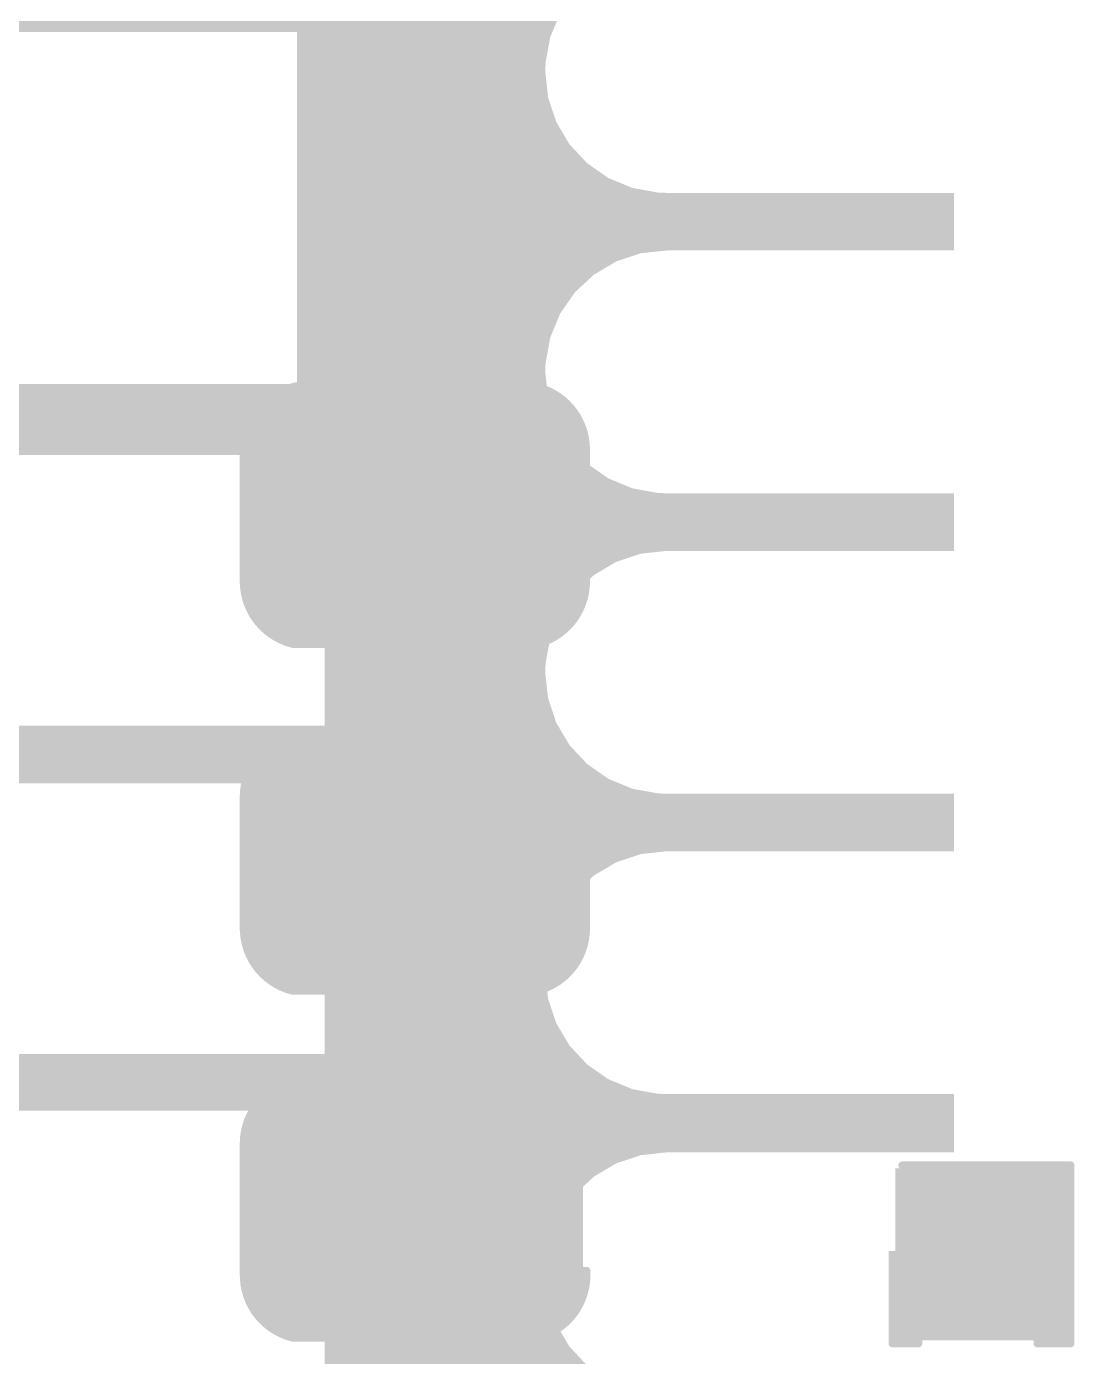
# Model space of a CAD drawing. Extents: x 0 to 3.48, y -0.08 to 2.34.
# Drawn here: x 1.6674 to 1.8185, y 1.6616 to 1.8533 of the extents above; entities that cross this region are included whole.
import ezdxf

# ---------------------------------------------------------------- set-up
doc = ezdxf.new("R2010")
doc.units = 0
doc.layers.add('GBS', color=7, linetype='Continuous')
doc.layers.add('GTO', color=7, linetype='Continuous')

msp = doc.modelspace()

# ---------------------------------------------------------------- linework, layer by layer
at = {"layer": 'GBS'}
for points in [[(1.70463, 1.80156), (1.70545, 1.80181), (1.74217, 1.80156), (1.74135, 1.80181)], [(1.70545, 1.80181), (1.70629, 1.802), (1.74135, 1.80181), (1.74051, 1.802)], [(1.70629, 1.802), (1.70714, 1.80211), (1.74051, 1.802), (1.73966, 1.80211)], [(1.70714, 1.80211), (1.708, 1.80215), (1.73966, 1.80211), (1.7388, 1.80215)], [(1.70104, 1.79927), (1.70167, 1.79984), (1.74577, 1.79927), (1.74513, 1.79984)], [(1.70167, 1.79985), (1.70235, 1.80037), (1.74513, 1.79985), (1.74445, 1.80037)], [(1.70167, 1.79984), (1.70167, 1.79985), (1.74513, 1.79984), (1.74513, 1.79985)], [(1.70235, 1.80037), (1.70308, 1.80083), (1.74445, 1.80037), (1.74373, 1.80083)], [(1.70308, 1.80083), (1.70384, 1.80123), (1.74373, 1.80083), (1.74297, 1.80123)], [(1.70384, 1.80123), (1.70463, 1.80156), (1.74296, 1.80123), (1.74217, 1.80156)], [(1.70384, 1.80123), (1.70384, 1.80123), (1.74297, 1.80123), (1.74296, 1.80123)], [(1.69947, 1.79723), (1.69993, 1.79795), (1.74733, 1.79723), (1.74687, 1.79795)], [(1.69993, 1.79795), (1.70046, 1.79863), (1.74687, 1.79795), (1.74635, 1.79863)], [(1.70046, 1.79863), (1.70104, 1.79926), (1.74635, 1.79863), (1.74577, 1.79926)], [(1.70104, 1.79926), (1.70104, 1.79927), (1.74577, 1.79926), (1.74577, 1.79927)], [(1.69875, 1.79567), (1.69907, 1.79646), (1.74806, 1.79567), (1.74773, 1.79646)], [(1.69908, 1.79646), (1.69947, 1.79722), (1.74773, 1.79646), (1.74733, 1.79722)], [(1.69947, 1.79722), (1.69947, 1.79723), (1.74733, 1.79722), (1.74733, 1.79723)], [(1.6983, 1.79401), (1.69849, 1.79485), (1.7485, 1.79401), (1.74832, 1.79485)], [(1.69849, 1.79485), (1.69875, 1.79567), (1.74832, 1.79485), (1.74806, 1.79567)], [(1.69815, 1.7923), (1.69819, 1.79316), (1.74865, 1.7923), (1.74861, 1.79316)], [(1.69815, 1.7733), (1.69815, 1.7923), (1.74865, 1.7733), (1.74865, 1.7923)], [(1.69819, 1.79316), (1.6983, 1.79401), (1.74861, 1.79316), (1.7485, 1.79401)], [(1.69816, 1.77293), (1.69815, 1.7733), (1.74864, 1.77293), (1.74865, 1.7733)], [(1.6982, 1.77244), (1.69816, 1.77293), (1.74861, 1.77244), (1.74864, 1.77293)], [(1.69823, 1.77208), (1.6982, 1.77244), (1.74857, 1.77208), (1.74861, 1.77244)], [(1.69831, 1.77159), (1.69823, 1.77208), (1.7485, 1.77159), (1.74857, 1.77208)], [(1.69837, 1.77123), (1.69831, 1.77159), (1.74842, 1.77123), (1.7485, 1.77159)], [(1.6985, 1.77075), (1.69837, 1.77123), (1.74832, 1.77075), (1.74842, 1.77123)], [(1.69859, 1.7704), (1.6985, 1.77075), (1.74821, 1.7704), (1.74832, 1.77075)], [(1.69875, 1.76993), (1.69859, 1.7704), (1.74806, 1.76993), (1.74821, 1.7704)], [(1.69907, 1.76914), (1.69875, 1.76993), (1.74773, 1.76914), (1.74806, 1.76993)], [(1.69947, 1.76838), (1.69908, 1.76914), (1.74733, 1.76838), (1.74773, 1.76914)], [(1.69947, 1.76837), (1.69947, 1.76838), (1.74733, 1.76837), (1.74733, 1.76838)], [(1.69993, 1.76765), (1.69947, 1.76837), (1.74687, 1.76765), (1.74733, 1.76837)], [(1.70046, 1.76697), (1.69993, 1.76765), (1.74635, 1.76697), (1.74687, 1.76765)], [(1.70104, 1.76634), (1.70046, 1.76697), (1.74577, 1.76634), (1.74635, 1.76697)], [(1.70104, 1.76633), (1.70104, 1.76634), (1.74577, 1.76633), (1.74577, 1.76634)], [(1.70167, 1.76576), (1.70104, 1.76633), (1.74513, 1.76576), (1.74577, 1.76633)], [(1.70167, 1.76575), (1.70167, 1.76576), (1.74513, 1.76575), (1.74513, 1.76576)], [(1.70235, 1.76523), (1.70167, 1.76575), (1.74445, 1.76523), (1.74513, 1.76575)], [(1.70308, 1.76477), (1.70235, 1.76523), (1.74373, 1.76477), (1.74445, 1.76523)], [(1.70384, 1.76437), (1.70308, 1.76477), (1.74297, 1.76437), (1.74373, 1.76477)], [(1.70463, 1.76404), (1.70384, 1.76437), (1.74217, 1.76404), (1.74296, 1.76437)], [(1.70384, 1.76437), (1.70384, 1.76437), (1.74296, 1.76437), (1.74297, 1.76437)], [(1.70545, 1.76379), (1.70463, 1.76404), (1.74135, 1.76379), (1.74217, 1.76404)], [(1.70581, 1.76371), (1.70545, 1.76379), (1.74099, 1.76371), (1.74135, 1.76379)], [(1.70167, 1.74985), (1.70235, 1.75037), (1.74513, 1.74985), (1.74445, 1.75037)], [(1.70235, 1.75037), (1.70308, 1.75083), (1.74445, 1.75037), (1.74373, 1.75083)], [(1.70308, 1.75083), (1.70384, 1.75123), (1.74373, 1.75083), (1.74297, 1.75123)], [(1.70384, 1.75123), (1.70463, 1.75156), (1.74296, 1.75123), (1.74217, 1.75156)], [(1.70384, 1.75123), (1.70384, 1.75123), (1.74297, 1.75123), (1.74296, 1.75123)], [(1.70463, 1.75156), (1.70545, 1.75181), (1.74217, 1.75156), (1.74135, 1.75181)], [(1.70545, 1.75181), (1.70581, 1.75189), (1.74135, 1.75181), (1.74099, 1.75189)], [(1.69993, 1.74795), (1.70046, 1.74863), (1.74687, 1.74795), (1.74635, 1.74863)], [(1.70046, 1.74863), (1.70104, 1.74926), (1.74635, 1.74863), (1.74577, 1.74926)], [(1.70104, 1.74927), (1.70167, 1.74984), (1.74577, 1.74927), (1.74513, 1.74984)], [(1.70104, 1.74926), (1.70104, 1.74927), (1.74577, 1.74926), (1.74577, 1.74927)], [(1.70167, 1.74984), (1.70167, 1.74985), (1.74513, 1.74984), (1.74513, 1.74985)], [(1.69875, 1.74567), (1.69907, 1.74646), (1.74806, 1.74567), (1.74773, 1.74646)], [(1.69908, 1.74646), (1.69947, 1.74722), (1.74773, 1.74646), (1.74733, 1.74722)], [(1.69947, 1.74723), (1.69993, 1.74795), (1.74733, 1.74723), (1.74687, 1.74795)], [(1.69947, 1.74722), (1.69947, 1.74723), (1.74733, 1.74722), (1.74733, 1.74723)], [(1.6983, 1.74401), (1.69849, 1.74485), (1.7485, 1.74401), (1.74832, 1.74485)], [(1.69849, 1.74485), (1.69875, 1.74567), (1.74832, 1.74485), (1.74806, 1.74567)], [(1.69815, 1.7423), (1.69819, 1.74316), (1.74865, 1.7423), (1.74861, 1.74316)], [(1.69819, 1.74316), (1.6983, 1.74401), (1.74861, 1.74316), (1.7485, 1.74401)], [(1.69815, 1.7233), (1.69815, 1.7423), (1.74865, 1.7233), (1.74865, 1.7423)], [(1.69816, 1.72293), (1.69815, 1.7233), (1.74864, 1.72293), (1.74865, 1.7233)], [(1.6982, 1.72244), (1.69816, 1.72293), (1.74861, 1.72244), (1.74864, 1.72293)], [(1.69823, 1.72208), (1.6982, 1.72244), (1.74857, 1.72208), (1.74861, 1.72244)], [(1.69831, 1.72159), (1.69823, 1.72208), (1.7485, 1.72159), (1.74857, 1.72208)], [(1.69837, 1.72123), (1.69831, 1.72159), (1.74842, 1.72123), (1.7485, 1.72159)], [(1.6985, 1.72075), (1.69837, 1.72123), (1.74832, 1.72075), (1.74842, 1.72123)], [(1.69859, 1.7204), (1.6985, 1.72075), (1.74821, 1.7204), (1.74832, 1.72075)], [(1.69875, 1.71993), (1.69859, 1.7204), (1.74806, 1.71993), (1.74821, 1.7204)], [(1.69907, 1.71914), (1.69875, 1.71993), (1.74773, 1.71914), (1.74806, 1.71993)], [(1.69947, 1.71838), (1.69908, 1.71914), (1.74733, 1.71838), (1.74773, 1.71914)], [(1.69947, 1.71837), (1.69947, 1.71838), (1.74733, 1.71837), (1.74733, 1.71838)], [(1.69993, 1.71765), (1.69947, 1.71837), (1.74687, 1.71765), (1.74733, 1.71837)], [(1.70046, 1.71697), (1.69993, 1.71765), (1.74635, 1.71697), (1.74687, 1.71765)], [(1.70104, 1.71634), (1.70046, 1.71697), (1.74577, 1.71634), (1.74635, 1.71697)], [(1.70104, 1.71633), (1.70104, 1.71634), (1.74577, 1.71633), (1.74577, 1.71634)], [(1.70167, 1.71576), (1.70104, 1.71633), (1.74513, 1.71576), (1.74577, 1.71633)], [(1.70167, 1.71575), (1.70167, 1.71576), (1.74513, 1.71575), (1.74513, 1.71576)], [(1.70235, 1.71523), (1.70167, 1.71575), (1.74445, 1.71523), (1.74513, 1.71575)], [(1.70308, 1.71477), (1.70235, 1.71523), (1.74373, 1.71477), (1.74445, 1.71523)], [(1.70384, 1.71437), (1.70308, 1.71477), (1.74297, 1.71437), (1.74373, 1.71477)], [(1.70463, 1.71404), (1.70384, 1.71437), (1.74217, 1.71404), (1.74296, 1.71437)], [(1.70384, 1.71437), (1.70384, 1.71437), (1.74296, 1.71437), (1.74297, 1.71437)], [(1.70545, 1.71379), (1.70463, 1.71404), (1.74135, 1.71379), (1.74217, 1.71404)], [(1.70581, 1.71371), (1.70545, 1.71379), (1.74099, 1.71371), (1.74135, 1.71379)], [(1.70167, 1.69985), (1.70235, 1.70037), (1.74513, 1.69985), (1.74445, 1.70037)], [(1.70235, 1.70037), (1.70308, 1.70083), (1.74445, 1.70037), (1.74373, 1.70083)], [(1.70308, 1.70083), (1.70384, 1.70123), (1.74373, 1.70083), (1.74297, 1.70123)], [(1.70384, 1.70123), (1.70463, 1.70156), (1.74296, 1.70123), (1.74217, 1.70156)], [(1.70384, 1.70123), (1.70384, 1.70123), (1.74297, 1.70123), (1.74296, 1.70123)], [(1.70463, 1.70156), (1.70545, 1.70181), (1.74217, 1.70156), (1.74135, 1.70181)], [(1.70545, 1.70181), (1.70581, 1.70189), (1.74135, 1.70181), (1.74099, 1.70189)], [(1.69993, 1.69795), (1.70046, 1.69863), (1.74687, 1.69795), (1.74635, 1.69863)], [(1.70046, 1.69863), (1.70104, 1.69926), (1.74635, 1.69863), (1.74577, 1.69926)], [(1.70104, 1.69927), (1.70167, 1.69984), (1.74577, 1.69927), (1.74513, 1.69984)], [(1.70104, 1.69926), (1.70104, 1.69927), (1.74577, 1.69926), (1.74577, 1.69927)], [(1.70167, 1.69984), (1.70167, 1.69985), (1.74513, 1.69984), (1.74513, 1.69985)], [(1.69875, 1.69567), (1.69907, 1.69646), (1.74806, 1.69567), (1.74773, 1.69646)], [(1.69908, 1.69646), (1.69947, 1.69722), (1.74773, 1.69646), (1.74733, 1.69722)], [(1.69947, 1.69723), (1.69993, 1.69795), (1.74733, 1.69723), (1.74687, 1.69795)], [(1.69947, 1.69722), (1.69947, 1.69723), (1.74733, 1.69722), (1.74733, 1.69723)], [(1.6983, 1.69401), (1.69849, 1.69485), (1.7485, 1.69401), (1.74832, 1.69485)], [(1.69849, 1.69485), (1.69875, 1.69567), (1.74832, 1.69485), (1.74806, 1.69567)], [(1.69815, 1.6923), (1.69819, 1.69316), (1.74865, 1.6923), (1.74861, 1.69316)], [(1.69819, 1.69316), (1.6983, 1.69401), (1.74861, 1.69316), (1.7485, 1.69401)], [(1.69815, 1.69073), (1.69815, 1.6923), (1.74865, 1.69073), (1.74865, 1.6923)], [(1.69815, 1.69072), (1.69815, 1.69073), (1.74865, 1.69072), (1.74865, 1.69073)], [(1.69815, 1.69071), (1.69815, 1.69072), (1.74765, 1.69071), (1.74766, 1.69072)], [(1.69815, 1.69072), (1.69815, 1.69072), (1.74766, 1.69072), (1.74865, 1.69072)], [(1.69815, 1.67466), (1.69815, 1.69071), (1.74765, 1.67466), (1.74765, 1.69071)], [(1.7927, 1.6768), (1.7927, 1.6887), (1.8185, 1.6768), (1.8185, 1.6887)], [(1.79313, 1.6892), (1.79314, 1.68923), (1.8185, 1.6892), (1.81849, 1.68923)], [(1.79313, 1.68918), (1.79313, 1.6892), (1.8185, 1.68918), (1.8185, 1.6892)], [(1.79313, 1.68915), (1.79313, 1.68918), (1.8185, 1.68915), (1.8185, 1.68918)], [(1.79313, 1.68914), (1.79313, 1.68915), (1.8185, 1.68914), (1.8185, 1.68915)], [(1.79313, 1.6891), (1.79313, 1.68914), (1.8185, 1.6891), (1.8185, 1.68914)], [(1.79313, 1.68905), (1.79313, 1.6891), (1.8185, 1.68905), (1.8185, 1.6891)], [(1.79314, 1.689), (1.79313, 1.68905), (1.8185, 1.689), (1.8185, 1.68905)], [(1.79314, 1.68925), (1.79315, 1.68928), (1.81849, 1.68925), (1.81848, 1.68928)], [(1.79314, 1.68923), (1.79314, 1.68925), (1.81849, 1.68923), (1.81849, 1.68925)], [(1.79315, 1.68895), (1.79314, 1.689), (1.8185, 1.68895), (1.8185, 1.689)], [(1.79315, 1.68928), (1.79316, 1.6893), (1.81848, 1.68928), (1.81848, 1.6893)], [(1.79317, 1.6889), (1.79315, 1.68895), (1.8185, 1.6889), (1.8185, 1.68895)], [(1.79316, 1.6893), (1.79317, 1.68933), (1.81848, 1.6893), (1.81847, 1.68933)], [(1.79317, 1.68935), (1.79319, 1.68937), (1.81846, 1.68935), (1.81845, 1.68937)], [(1.79317, 1.68933), (1.79317, 1.68935), (1.81847, 1.68933), (1.81846, 1.68935)], [(1.79319, 1.68885), (1.79317, 1.6889), (1.8185, 1.68885), (1.8185, 1.6889)], [(1.79319, 1.68937), (1.7932, 1.68939), (1.81845, 1.68937), (1.81844, 1.68939)], [(1.79321, 1.68881), (1.79319, 1.68885), (1.8185, 1.68881), (1.8185, 1.68885)], [(1.7932, 1.68939), (1.79321, 1.68942), (1.81844, 1.68939), (1.81843, 1.68942)], [(1.79321, 1.68942), (1.79322, 1.68944), (1.81843, 1.68942), (1.81842, 1.68944)], [(1.79324, 1.68877), (1.79321, 1.68881), (1.8185, 1.68877), (1.8185, 1.68881)], [(1.79322, 1.68944), (1.79324, 1.68946), (1.81842, 1.68944), (1.8184, 1.68946)], [(1.79323, 1.6887), (1.79324, 1.68871), (1.8185, 1.6887), (1.8185, 1.68871)], [(1.79324, 1.68946), (1.79325, 1.68948), (1.8184, 1.68946), (1.81839, 1.68948)], [(1.79324, 1.68876), (1.79324, 1.68877), (1.8185, 1.68876), (1.8185, 1.68877)], [(1.79324, 1.68871), (1.79324, 1.68876), (1.8185, 1.68871), (1.8185, 1.68876)], [(1.79325, 1.68948), (1.79327, 1.6895), (1.81839, 1.68948), (1.81837, 1.6895)], [(1.79327, 1.6895), (1.79328, 1.68952), (1.81837, 1.6895), (1.81836, 1.68952)], [(1.79328, 1.68952), (1.7933, 1.68953), (1.81836, 1.68952), (1.81834, 1.68953)], [(1.7933, 1.68953), (1.79332, 1.68955), (1.81834, 1.68953), (1.81832, 1.68955)], [(1.79332, 1.68955), (1.79334, 1.68957), (1.81832, 1.68955), (1.8183, 1.68957)], [(1.79334, 1.68957), (1.79336, 1.68958), (1.8183, 1.68957), (1.81828, 1.68958)], [(1.79336, 1.68958), (1.79338, 1.6896), (1.81828, 1.68958), (1.81826, 1.6896)], [(1.79338, 1.6896), (1.7934, 1.68961), (1.81826, 1.6896), (1.81824, 1.68961)], [(1.7934, 1.68961), (1.79342, 1.68962), (1.81824, 1.68961), (1.81822, 1.68962)], [(1.79342, 1.68962), (1.79345, 1.68964), (1.81822, 1.68962), (1.8182, 1.68964)], [(1.79345, 1.68964), (1.79347, 1.68965), (1.8182, 1.68964), (1.81818, 1.68965)], [(1.79347, 1.68965), (1.79349, 1.68966), (1.81818, 1.68965), (1.81815, 1.68966)], [(1.79349, 1.68966), (1.79351, 1.68967), (1.81815, 1.68966), (1.81813, 1.68967)], [(1.79351, 1.68967), (1.79354, 1.68967), (1.81813, 1.68967), (1.8181, 1.68967)], [(1.79354, 1.68967), (1.79356, 1.68968), (1.8181, 1.68967), (1.81809, 1.68968)], [(1.79356, 1.68968), (1.79359, 1.68969), (1.81809, 1.68968), (1.81805, 1.68969)], [(1.79359, 1.68969), (1.79361, 1.68969), (1.81805, 1.68969), (1.81804, 1.68969)], [(1.79361, 1.68969), (1.79364, 1.6897), (1.81804, 1.68969), (1.818, 1.6897)], [(1.79364, 1.6897), (1.79366, 1.6897), (1.818, 1.6897), (1.81799, 1.6897)], [(1.79366, 1.6897), (1.79369, 1.6897), (1.81799, 1.6897), (1.81795, 1.6897)], [(1.79369, 1.6897), (1.79372, 1.6897), (1.81795, 1.6897), (1.81794, 1.6897)], [(1.7917, 1.6639), (1.7917, 1.67679), (1.8185, 1.6639), (1.8185, 1.67679)], [(1.79269, 1.67679), (1.7927, 1.6768), (1.8185, 1.67679), (1.8185, 1.6768)], [(1.69815, 1.67456), (1.69815, 1.67466), (1.74767, 1.67456), (1.74765, 1.67466)], [(1.69815, 1.6745), (1.69815, 1.67456), (1.74767, 1.6745), (1.74767, 1.67456)], [(1.69815, 1.67449), (1.69815, 1.6745), (1.74768, 1.67449), (1.74767, 1.6745)], [(1.69815, 1.67448), (1.69815, 1.67449), (1.74828, 1.67448), (1.74823, 1.67449)], [(1.69815, 1.67447), (1.69815, 1.67448), (1.74832, 1.67447), (1.74828, 1.67448)], [(1.69815, 1.67445), (1.69815, 1.67447), (1.74837, 1.67445), (1.74832, 1.67447)], [(1.69815, 1.67443), (1.69815, 1.67445), (1.74841, 1.67443), (1.74837, 1.67445)], [(1.69815, 1.6744), (1.69815, 1.67443), (1.74845, 1.6744), (1.74841, 1.67443)], [(1.69815, 1.67437), (1.69815, 1.6744), (1.74849, 1.67437), (1.74845, 1.6744)], [(1.69815, 1.67434), (1.69815, 1.67437), (1.74853, 1.67434), (1.74849, 1.67437)], [(1.69815, 1.6743), (1.69815, 1.67434), (1.74856, 1.6743), (1.74853, 1.67434)], [(1.69815, 1.67427), (1.69815, 1.6743), (1.74859, 1.67427), (1.74856, 1.6743)], [(1.69815, 1.67422), (1.69815, 1.67427), (1.74862, 1.67422), (1.74859, 1.67427)], [(1.69815, 1.67418), (1.69815, 1.67422), (1.74865, 1.67418), (1.74862, 1.67422)], [(1.69815, 1.67414), (1.69815, 1.67418), (1.74866, 1.67414), (1.74865, 1.67418)], [(1.69815, 1.67409), (1.69815, 1.67414), (1.74868, 1.67409), (1.74866, 1.67414)], [(1.69815, 1.67404), (1.69815, 1.67409), (1.74869, 1.67404), (1.74868, 1.67409)], [(1.69815, 1.67399), (1.69815, 1.67404), (1.7487, 1.67399), (1.74869, 1.67404)], [(1.69815, 1.67397), (1.69815, 1.67399), (1.7487, 1.67397), (1.7487, 1.67399)], [(1.69815, 1.67328), (1.69815, 1.67397), (1.74872, 1.67328), (1.7487, 1.67397)], [(1.74768, 1.67449), (1.74804, 1.6745), (1.74823, 1.67449), (1.74818, 1.6745)], [(1.74804, 1.6745), (1.74813, 1.6745), (1.74818, 1.6745), (1.74813, 1.6745)], [(1.69816, 1.67311), (1.69815, 1.67328), (1.74872, 1.67311), (1.74872, 1.67328)], [(1.69816, 1.67292), (1.69816, 1.67311), (1.74871, 1.67292), (1.74872, 1.67311)], [(1.69822, 1.67225), (1.69816, 1.67292), (1.74866, 1.67225), (1.74871, 1.67292)], [(1.69823, 1.67206), (1.69822, 1.67225), (1.74863, 1.67206), (1.74866, 1.67225)], [(1.69834, 1.6714), (1.69823, 1.67206), (1.74853, 1.6714), (1.74863, 1.67206)], [(1.69838, 1.67121), (1.69834, 1.6714), (1.74848, 1.67121), (1.74853, 1.6714)], [(1.69855, 1.67056), (1.69838, 1.67121), (1.74832, 1.67056), (1.74848, 1.67121)], [(1.69859, 1.67038), (1.69855, 1.67056), (1.74826, 1.67038), (1.74832, 1.67056)], [(1.69875, 1.66993), (1.69859, 1.67038), (1.74811, 1.66993), (1.74826, 1.67038)], [(1.69882, 1.66974), (1.69875, 1.66993), (1.74804, 1.66974), (1.74811, 1.66993)], [(1.69907, 1.66914), (1.69882, 1.66974), (1.74778, 1.66914), (1.74804, 1.66974)], [(1.69917, 1.66895), (1.69907, 1.66914), (1.7477, 1.66895), (1.74778, 1.66914)], [(1.69947, 1.66838), (1.69917, 1.66895), (1.74738, 1.66838), (1.7477, 1.66895)], [(1.69959, 1.6682), (1.69947, 1.66838), (1.74728, 1.6682), (1.74738, 1.66838)], [(1.69993, 1.66765), (1.69959, 1.6682), (1.74691, 1.66765), (1.74728, 1.6682)], [(1.70006, 1.66748), (1.69993, 1.66765), (1.7468, 1.66748), (1.74691, 1.66765)], [(1.70046, 1.66697), (1.70006, 1.66748), (1.74639, 1.66697), (1.7468, 1.66748)], [(1.7006, 1.66681), (1.70046, 1.66697), (1.74626, 1.66681), (1.74639, 1.66697)], [(1.70104, 1.66634), (1.7006, 1.66681), (1.74581, 1.66634), (1.74626, 1.66681)], [(1.7012, 1.66619), (1.70104, 1.66634), (1.74566, 1.66619), (1.74581, 1.66634)], [(1.70167, 1.66576), (1.7012, 1.66619), (1.74517, 1.66576), (1.74566, 1.66619)], [(1.70185, 1.66562), (1.70167, 1.66576), (1.74501, 1.66562), (1.74517, 1.66576)], [(1.70235, 1.66523), (1.70185, 1.66562), (1.74448, 1.66523), (1.74501, 1.66562)], [(1.70254, 1.66511), (1.70235, 1.66523), (1.74432, 1.66511), (1.74448, 1.66523)], [(1.70308, 1.66477), (1.70254, 1.66511), (1.74376, 1.66477), (1.74432, 1.66511)], [(1.70328, 1.66466), (1.70308, 1.66477), (1.74358, 1.66466), (1.74376, 1.66477)], [(1.70384, 1.66437), (1.70328, 1.66466), (1.74299, 1.66437), (1.74358, 1.66466)], [(1.70406, 1.66428), (1.70384, 1.66437), (1.7428, 1.66428), (1.74299, 1.66437)], [(1.70463, 1.66404), (1.70406, 1.66428), (1.74219, 1.66404), (1.7428, 1.66428)], [(1.70486, 1.66397), (1.70463, 1.66404), (1.742, 1.66397), (1.74219, 1.66404)], [(1.70545, 1.66379), (1.70486, 1.66397), (1.74136, 1.66379), (1.742, 1.66397)], [(1.7057, 1.66373), (1.70545, 1.66379), (1.74117, 1.66373), (1.74136, 1.66379)], [(1.70581, 1.66371), (1.7057, 1.66373), (1.74104, 1.66371), (1.74117, 1.66373)], [(1.7917, 1.66389), (1.7917, 1.6639), (1.79656, 1.66389), (1.79657, 1.6639)], [(1.7917, 1.6639), (1.7917, 1.6639), (1.79657, 1.6639), (1.8126, 1.6639)], [(1.7917, 1.66346), (1.7917, 1.66389), (1.79656, 1.66346), (1.79656, 1.66389)], [(1.8126, 1.66389), (1.8126, 1.6639), (1.8185, 1.66389), (1.8185, 1.6639)], [(1.81261, 1.66346), (1.8126, 1.66389), (1.8185, 1.66346), (1.8185, 1.66389)], [(1.7917, 1.66341), (1.7917, 1.66346), (1.79656, 1.66341), (1.79656, 1.66346)], [(1.79171, 1.66337), (1.7917, 1.66341), (1.79656, 1.66337), (1.79656, 1.66341)], [(1.79171, 1.66336), (1.79171, 1.66337), (1.79656, 1.66336), (1.79656, 1.66337)], [(1.79172, 1.66332), (1.79171, 1.66336), (1.79654, 1.66332), (1.79656, 1.66336)], [(1.79174, 1.66327), (1.79172, 1.66332), (1.79653, 1.66327), (1.79654, 1.66332)], [(1.79175, 1.66323), (1.79174, 1.66327), (1.79651, 1.66323), (1.79653, 1.66327)], [(1.79176, 1.66322), (1.79175, 1.66323), (1.79651, 1.66322), (1.79651, 1.66323)], [(1.79178, 1.66318), (1.79176, 1.66322), (1.79649, 1.66318), (1.79651, 1.66322)], [(1.7918, 1.66314), (1.79178, 1.66318), (1.79646, 1.66314), (1.79649, 1.66318)], [(1.79183, 1.6631), (1.7918, 1.66314), (1.79643, 1.6631), (1.79646, 1.66314)], [(1.79187, 1.66307), (1.79183, 1.6631), (1.7964, 1.66307), (1.79643, 1.6631)], [(1.79187, 1.66306), (1.79187, 1.66307), (1.7964, 1.66306), (1.7964, 1.66307)], [(1.7919, 1.66303), (1.79187, 1.66306), (1.79636, 1.66303), (1.7964, 1.66306)], [(1.79194, 1.663), (1.7919, 1.66303), (1.79632, 1.663), (1.79636, 1.66303)], [(1.79198, 1.66298), (1.79194, 1.663), (1.79628, 1.66298), (1.79632, 1.663)], [(1.79203, 1.66295), (1.79198, 1.66298), (1.79624, 1.66295), (1.79628, 1.66298)], [(1.79207, 1.66293), (1.79203, 1.66295), (1.79619, 1.66293), (1.79624, 1.66295)], [(1.79212, 1.66292), (1.79207, 1.66293), (1.79615, 1.66292), (1.79619, 1.66293)], [(1.79217, 1.66291), (1.79212, 1.66292), (1.7961, 1.66291), (1.79615, 1.66292)], [(1.79222, 1.6629), (1.79217, 1.66291), (1.79605, 1.6629), (1.7961, 1.66291)], [(1.79226, 1.6629), (1.79222, 1.6629), (1.796, 1.6629), (1.79605, 1.6629)], [(1.81261, 1.66341), (1.81261, 1.66346), (1.8185, 1.66341), (1.8185, 1.66346)], [(1.81261, 1.66337), (1.81261, 1.66341), (1.81849, 1.66337), (1.8185, 1.66341)], [(1.81261, 1.66336), (1.81261, 1.66337), (1.81849, 1.66336), (1.81849, 1.66337)], [(1.81262, 1.66332), (1.81261, 1.66336), (1.81848, 1.66332), (1.81849, 1.66336)], [(1.81264, 1.66327), (1.81262, 1.66332), (1.81847, 1.66327), (1.81848, 1.66332)], [(1.81266, 1.66323), (1.81264, 1.66327), (1.81845, 1.66323), (1.81847, 1.66327)], [(1.81266, 1.66322), (1.81266, 1.66323), (1.81845, 1.66322), (1.81845, 1.66323)], [(1.81268, 1.66318), (1.81266, 1.66322), (1.81843, 1.66318), (1.81845, 1.66322)], [(1.81271, 1.66314), (1.81268, 1.66318), (1.8184, 1.66314), (1.81843, 1.66318)], [(1.81274, 1.6631), (1.81271, 1.66314), (1.81837, 1.6631), (1.8184, 1.66314)], [(1.81277, 1.66307), (1.81274, 1.6631), (1.81834, 1.66307), (1.81837, 1.6631)], [(1.81277, 1.66306), (1.81277, 1.66307), (1.81834, 1.66306), (1.81834, 1.66307)], [(1.81281, 1.66303), (1.81277, 1.66306), (1.8183, 1.66303), (1.81834, 1.66306)], [(1.81284, 1.663), (1.81281, 1.66303), (1.81826, 1.663), (1.8183, 1.66303)], [(1.81289, 1.66298), (1.81285, 1.663), (1.81822, 1.66298), (1.81826, 1.663)], [(1.81293, 1.66295), (1.81289, 1.66298), (1.81818, 1.66295), (1.81822, 1.66298)], [(1.81297, 1.66293), (1.81293, 1.66295), (1.81813, 1.66293), (1.81818, 1.66295)], [(1.81302, 1.66292), (1.81298, 1.66293), (1.81809, 1.66292), (1.81813, 1.66293)], [(1.81307, 1.66291), (1.81302, 1.66292), (1.81804, 1.66291), (1.81808, 1.66292)], [(1.81302, 1.66292), (1.81302, 1.66292), (1.81808, 1.66292), (1.81809, 1.66292)], [(1.81312, 1.6629), (1.81307, 1.66291), (1.81799, 1.6629), (1.81804, 1.66291)], [(1.81317, 1.6629), (1.81312, 1.6629), (1.81794, 1.6629), (1.81799, 1.6629)]]:
    msp.add_solid(points, dxfattribs=at)
at = {"layer": 'GTO'}
for points in [[(1.15815, 1.85248), (1.15762, 1.85406), (1.74322, 1.85248), (1.74388, 1.85406)], [(1.7064, 1.85247), (1.70639, 1.85248), (1.74321, 1.85247), (1.74322, 1.85248)], [(1.7064, 1.85176), (1.7064, 1.85247), (1.74292, 1.85176), (1.74321, 1.85247)], [(1.7064, 1.84808), (1.7064, 1.85176), (1.74225, 1.84808), (1.74292, 1.85176)], [(1.7064, 1.8468), (1.7064, 1.84808), (1.7422, 1.8468), (1.74225, 1.84808)], [(1.7064, 1.84309), (1.7064, 1.8468), (1.7426, 1.84309), (1.7422, 1.8468)], [(1.7064, 1.83954), (1.7064, 1.84309), (1.74378, 1.83954), (1.7426, 1.84309)], [(1.7064, 1.83632), (1.7064, 1.83954), (1.74568, 1.83632), (1.74378, 1.83954)], [(1.7064, 1.83359), (1.7064, 1.83632), (1.74823, 1.83359), (1.74568, 1.83632)], [(1.7064, 1.83145), (1.7064, 1.83359), (1.75129, 1.83145), (1.74823, 1.83359)], [(1.7064, 1.83002), (1.7064, 1.83145), (1.75474, 1.83002), (1.75129, 1.83145)], [(1.7064, 1.82935), (1.7064, 1.83002), (1.75842, 1.82935), (1.75474, 1.83002)], [(1.7064, 1.8293), (1.7064, 1.82935), (1.7597, 1.8293), (1.75842, 1.82935)], [(1.7064, 1.821), (1.7064, 1.8293), (1.80115, 1.821), (1.80115, 1.8293)], [(1.7064, 1.8293), (1.7064, 1.8293), (1.80115, 1.8293), (1.7597, 1.8293)], [(1.7064, 1.8206), (1.7064, 1.821), (1.75599, 1.8206), (1.7597, 1.821)], [(1.7064, 1.81942), (1.7064, 1.8206), (1.75244, 1.81942), (1.75599, 1.8206)], [(1.7064, 1.81752), (1.7064, 1.81942), (1.74923, 1.81752), (1.75244, 1.81942)], [(1.7064, 1.81498), (1.7064, 1.81752), (1.74649, 1.81498), (1.74923, 1.81752)], [(1.7064, 1.81191), (1.7064, 1.81498), (1.74435, 1.81191), (1.74649, 1.81498)], [(1.7064, 1.80846), (1.7064, 1.81191), (1.74292, 1.80846), (1.74435, 1.81191)], [(1.7064, 1.80478), (1.7064, 1.80846), (1.74225, 1.80478), (1.74292, 1.80846)], [(1.7064, 1.8035), (1.7064, 1.80478), (1.7422, 1.8035), (1.74225, 1.80478)], [(1.7064, 1.80173), (1.7064, 1.8035), (1.74239, 1.80173), (1.7422, 1.8035)], [(1.15871, 1.79978), (1.15907, 1.80173), (1.7426, 1.79978), (1.74239, 1.80173)], [(1.65919, 1.80173), (1.65919, 1.80173), (1.70639, 1.80173), (1.66741, 1.80173)], [(1.15753, 1.79624), (1.15848, 1.79854), (1.74378, 1.79624), (1.74301, 1.79854)], [(1.15848, 1.79854), (1.15871, 1.79978), (1.74301, 1.79854), (1.7426, 1.79978)], [(1.15705, 1.79509), (1.15753, 1.79624), (1.74446, 1.79509), (1.74378, 1.79624)], [(1.15561, 1.79302), (1.15705, 1.79509), (1.74568, 1.79302), (1.74446, 1.79509)], [(1.15491, 1.79202), (1.15561, 1.79302), (1.74661, 1.79202), (1.74568, 1.79302)], [(1.15435, 1.7915), (1.15491, 1.79202), (1.7471, 1.7915), (1.74661, 1.79202)], [(1.71038, 1.79149), (1.71037, 1.7915), (1.74711, 1.79149), (1.7471, 1.7915)], [(1.71038, 1.79029), (1.71038, 1.79149), (1.74823, 1.79029), (1.74711, 1.79149)], [(1.71038, 1.78815), (1.71038, 1.79029), (1.75129, 1.78815), (1.74823, 1.79029)], [(1.71038, 1.78672), (1.71038, 1.78815), (1.75474, 1.78672), (1.75129, 1.78815)], [(1.71038, 1.78605), (1.71038, 1.78672), (1.75842, 1.78605), (1.75474, 1.78672)], [(1.71038, 1.786), (1.71038, 1.78605), (1.7597, 1.786), (1.75842, 1.78605)], [(1.71038, 1.7777), (1.71038, 1.786), (1.80115, 1.7777), (1.80115, 1.786)], [(1.71038, 1.786), (1.71038, 1.786), (1.80115, 1.786), (1.7597, 1.786)], [(1.71038, 1.7773), (1.71038, 1.7777), (1.75599, 1.7773), (1.7597, 1.7777)], [(1.71038, 1.77612), (1.71038, 1.7773), (1.75244, 1.77612), (1.75599, 1.7773)], [(1.71038, 1.77422), (1.71038, 1.77612), (1.74923, 1.77422), (1.75244, 1.77612)], [(1.71038, 1.77168), (1.71038, 1.77422), (1.74649, 1.77168), (1.74923, 1.77422)], [(1.71038, 1.76861), (1.71038, 1.77168), (1.74435, 1.76861), (1.74649, 1.77168)], [(1.71038, 1.76516), (1.71038, 1.76861), (1.74292, 1.76516), (1.74435, 1.76861)], [(1.71038, 1.76148), (1.71038, 1.76516), (1.74225, 1.76148), (1.74292, 1.76516)], [(1.71038, 1.7602), (1.71038, 1.76148), (1.7422, 1.7602), (1.74225, 1.76148)], [(1.71038, 1.75649), (1.71038, 1.7602), (1.7426, 1.75649), (1.7422, 1.7602)], [(1.71038, 1.75294), (1.71038, 1.75649), (1.74378, 1.75294), (1.7426, 1.75649)], [(1.6356, 1.74972), (1.6356, 1.7525), (1.74568, 1.74972), (1.74404, 1.7525)], [(1.6356, 1.7525), (1.6356, 1.7525), (1.71037, 1.7525), (1.65963, 1.7525)], [(1.71037, 1.7525), (1.71038, 1.75251), (1.74404, 1.7525), (1.74403, 1.75251)], [(1.71038, 1.75251), (1.71038, 1.75294), (1.74403, 1.75251), (1.74378, 1.75294)], [(1.6356, 1.74699), (1.6356, 1.74972), (1.74823, 1.74699), (1.74568, 1.74972)], [(1.6356, 1.74485), (1.6356, 1.74699), (1.75129, 1.74485), (1.74823, 1.74699)], [(1.6356, 1.7442), (1.6356, 1.74485), (1.75286, 1.7442), (1.75129, 1.74485)], [(1.71038, 1.74419), (1.71037, 1.7442), (1.75288, 1.74419), (1.75286, 1.7442)], [(1.71038, 1.74342), (1.71038, 1.74419), (1.75474, 1.74342), (1.75288, 1.74419)], [(1.71038, 1.74275), (1.71038, 1.74342), (1.75842, 1.74275), (1.75474, 1.74342)], [(1.71038, 1.7427), (1.71038, 1.74275), (1.7597, 1.7427), (1.75842, 1.74275)], [(1.71038, 1.7344), (1.71038, 1.7427), (1.80115, 1.7344), (1.80115, 1.7427)], [(1.71038, 1.7427), (1.71038, 1.7427), (1.80115, 1.7427), (1.7597, 1.7427)], [(1.71038, 1.734), (1.71038, 1.7344), (1.75599, 1.734), (1.7597, 1.7344)], [(1.71038, 1.73282), (1.71038, 1.734), (1.75244, 1.73282), (1.75599, 1.734)], [(1.71038, 1.73092), (1.71038, 1.73282), (1.74923, 1.73092), (1.75244, 1.73282)], [(1.71038, 1.72838), (1.71038, 1.73092), (1.74649, 1.72838), (1.74923, 1.73092)], [(1.71038, 1.72531), (1.71038, 1.72838), (1.74435, 1.72531), (1.74649, 1.72838)], [(1.71038, 1.72186), (1.71038, 1.72531), (1.74292, 1.72186), (1.74435, 1.72531)], [(1.71038, 1.71818), (1.71038, 1.72186), (1.74225, 1.71818), (1.74292, 1.72186)], [(1.71038, 1.7169), (1.71038, 1.71818), (1.7422, 1.7169), (1.74225, 1.71818)], [(1.71038, 1.71319), (1.71038, 1.7169), (1.7426, 1.71319), (1.7422, 1.7169)], [(1.71038, 1.70964), (1.71038, 1.71319), (1.74378, 1.70964), (1.7426, 1.71319)], [(1.71038, 1.70642), (1.71038, 1.70964), (1.74568, 1.70642), (1.74378, 1.70964)], [(1.71038, 1.70521), (1.71038, 1.70642), (1.74681, 1.70521), (1.74568, 1.70642)], [(1.15304, 1.70369), (1.15467, 1.7052), (1.74823, 1.70369), (1.74682, 1.7052)], [(1.24187, 1.7052), (1.24187, 1.7052), (1.71037, 1.7052), (1.65963, 1.7052)], [(1.71037, 1.7052), (1.71038, 1.70521), (1.74682, 1.7052), (1.74681, 1.70521)], [(1.14993, 1.70155), (1.15218, 1.70288), (1.75129, 1.70155), (1.74938, 1.70288)], [(1.15218, 1.70288), (1.15304, 1.70369), (1.74938, 1.70288), (1.74823, 1.70369)], [(1.14638, 1.70012), (1.14896, 1.70098), (1.75474, 1.70012), (1.75268, 1.70098)], [(1.14896, 1.70098), (1.14993, 1.70155), (1.75268, 1.70098), (1.75129, 1.70155)], [(1.10825, 1.697), (1.10825, 1.6994), (1.80115, 1.697), (1.80115, 1.6994)], [(1.10825, 1.6994), (1.10825, 1.6994), (1.80115, 1.6994), (1.7597, 1.6994)], [(1.1417, 1.6994), (1.14214, 1.69945), (1.7597, 1.6994), (1.75842, 1.69945)], [(1.14214, 1.69945), (1.14542, 1.6998), (1.75842, 1.69945), (1.75649, 1.6998)], [(1.14542, 1.6998), (1.14638, 1.70012), (1.75649, 1.6998), (1.75474, 1.70012)], [(1.71038, 1.69699), (1.71037, 1.697), (1.80115, 1.69699), (1.80115, 1.697)], [(1.71038, 1.691), (1.71038, 1.69699), (1.80115, 1.691), (1.80115, 1.69699)], [(1.71038, 1.6906), (1.71038, 1.691), (1.75599, 1.6906), (1.7597, 1.691)], [(1.71038, 1.68942), (1.71038, 1.6906), (1.75244, 1.68942), (1.75599, 1.6906)], [(1.71038, 1.68752), (1.71038, 1.68942), (1.74923, 1.68752), (1.75244, 1.68942)], [(1.71038, 1.68498), (1.71038, 1.68752), (1.74649, 1.68498), (1.74923, 1.68752)], [(1.71038, 1.68191), (1.71038, 1.68498), (1.74435, 1.68191), (1.74649, 1.68498)], [(1.71038, 1.67846), (1.71038, 1.68191), (1.74292, 1.67846), (1.74435, 1.68191)], [(1.71038, 1.67478), (1.71038, 1.67846), (1.74225, 1.67478), (1.74292, 1.67846)], [(1.71038, 1.6735), (1.71038, 1.67478), (1.7422, 1.6735), (1.74225, 1.67478)], [(1.71038, 1.66979), (1.71038, 1.6735), (1.7426, 1.66979), (1.7422, 1.6735)], [(1.71038, 1.66624), (1.71038, 1.66979), (1.74378, 1.66624), (1.7426, 1.66979)], [(1.71038, 1.66302), (1.71038, 1.66624), (1.74568, 1.66302), (1.74378, 1.66624)], [(1.71038, 1.66029), (1.71038, 1.66302), (1.74823, 1.66029), (1.74568, 1.66302)]]:
    msp.add_solid(points, dxfattribs=at)

doc.saveas('drawing.dxf')
